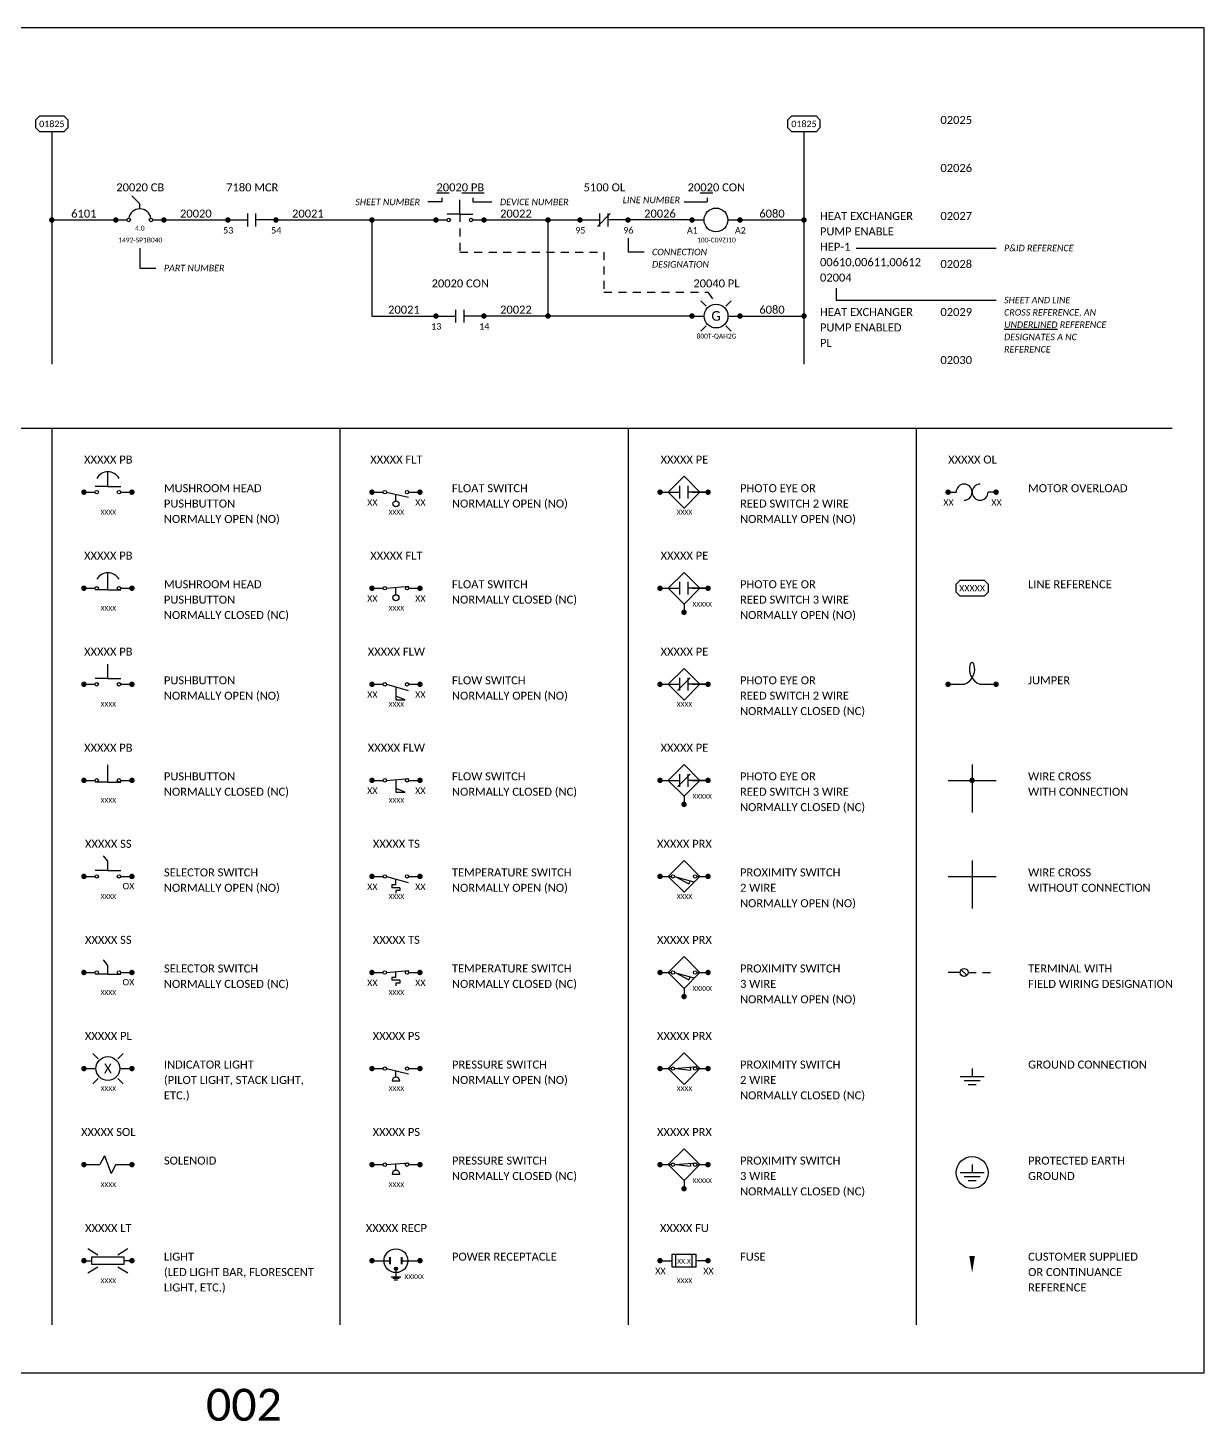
# Model space of a CAD drawing. Header units: inches. Extents: x 0 to 316, y -1 to 150.
# Drawn here: x 73.62 to 92, y -0.76 to 21 of the extents above; entities that cross this region are included whole.
import ezdxf
from ezdxf.enums import TextEntityAlignment as Align

# ---------------------------------------------------------------- set-up
doc = ezdxf.new("R2010")
doc.units = ezdxf.units.IN
doc.header["$MEASUREMENT"] = 0
doc.linetypes.add('HIDDEN2', pattern=[0.1875, 0.125, -0.0625])
doc.styles.add('Calibri', font='calibri.ttf')
doc.styles.add('Calibri Itallic', font='calibrii.ttf', dxfattribs={"height": 0.1})

# ---------------------------------------------------------------- blocks, each defined once
blk = doc.blocks.new('REF')
at = {"color": 2}
for p, q in [((0, 0.062), (0.062, 0.125)), ((0, -0.062), (0, 0.062)), ((0.062, 0.125), (0.438, 0.125)), ((0.438, 0.125), (0.5, 0.062)), ((0.5, 0.062), (0.5, -0.062)), ((0.062, -0.125), (0, -0.062)), ((0.438, -0.125), (0.062, -0.125)), ((0.5, -0.062), (0.438, -0.125))]:
    blk.add_line(p, q, dxfattribs=at)
at = {"color": 3, "style": 'Calibri'}
blk.add_attdef('XXXXX', text='', height=0.1, dxfattribs=at).set_placement((0.25, -0.05), align=Align.CENTER)
blk = doc.blocks.new('CONN')
at = {"color": 2, "const_width": 0.0425}
blk.add_lwpolyline([(0.02125, 0, 1), (-0.02125, 0, 1)], format="xyb", close=True, dxfattribs=at)
blk = doc.blocks.new('CB')
at = {"color": 2}
for p, q in [((0.375, 0.25), (0.25, 0.375)), ((0.375, 0.174), (0.375, 0.25)), ((0, 0), (0.174, 0)), ((0.576, 0), (0.75, 0))]:
    blk.add_line(p, q, dxfattribs=at)
for centre in [(0.201, 0), (0.549, 0)]:
    blk.add_circle(centre, 0.0268, dxfattribs=at)
blk.add_arc((0.375, 0), 0.174, 8.8251, 171.1749, dxfattribs=at)
for p in [(0, 0), (0.75, 0)]:
    blk.add_blockref('CONN', p)
at = {"color": 3, "style": 'Calibri'}
blk.add_attdef('DEVICE', text='', height=0.125, dxfattribs=at).set_placement((0.381, 0.447), align=Align.CENTER)
at = {"color": 0, "style": 'Calibri'}
blk.add_attdef('AMPS', text='', height=0.075, dxfattribs=at).set_placement((0.375, -0.188), align=Align.BOTTOM_CENTER)
at = {"color": 6, "style": 'Calibri'}
blk.add_attdef('PART', text='', height=0.075, dxfattribs=at).set_placement((0.382, -0.313), align=Align.MIDDLE_CENTER)
blk = doc.blocks.new('PBNO')
at = {"color": 2}
for p, q in [((0.375, 0.093), (0.375, 0.316)), ((0, 0), (0.174, 0)), ((0.375, 0.093), (0.174, 0.093)), ((0.375, 0.093), (0.576, 0.093)), ((0.576, 0), (0.75, 0))]:
    blk.add_line(p, q, dxfattribs=at)
for centre in [(0.201, 0), (0.549, 0)]:
    blk.add_circle(centre, 0.0268, dxfattribs=at)
for p in [(0, 0), (0.75, 0)]:
    blk.add_blockref('CONN', p)
at = {"color": 3, "style": 'Calibri'}
blk.add_attdef('DEVICE', text='', height=0.125, dxfattribs=at).set_placement((0.381, 0.447), align=Align.CENTER)
at = {"color": 6, "style": 'Calibri'}
blk.add_attdef('PART', text='', height=0.075, dxfattribs=at).set_placement((0.382, -0.313), align=Align.MIDDLE_CENTER)
blk = doc.blocks.new('CRCOIL')
at = {"color": 2}
for p, q in [((0, 0), (0.189, 0)), ((0.561, 0), (0.75, 0))]:
    blk.add_line(p, q, dxfattribs=at)
blk.add_circle((0.375, 0), 0.186, dxfattribs=at)
for p in [(0, 0), (0.75, 0)]:
    blk.add_blockref('CONN', p)
at = {"color": 3, "style": 'Calibri'}
blk.add_attdef('DEVICE', text='', height=0.125, dxfattribs=at).set_placement((0.381, 0.447), align=Align.CENTER)
at = {"style": 'Calibri'}
for tag, p in [('TL', (0.006, -0.241)), ('TR', (0.756, -0.241))]:
    blk.add_attdef(tag, text='', height=0.1, dxfattribs=at).set_placement(p, align=Align.BOTTOM_CENTER)
at = {"color": 6, "style": 'Calibri'}
blk.add_attdef('PART', text='', height=0.075, dxfattribs=at).set_placement((0.382, -0.313), align=Align.MIDDLE_CENTER)
blk = doc.blocks.new('CRNC')
at = {"color": 2}
for p, q in [((0, 0), (0.311, 0)), ((0.47, 0.099), (0.272, -0.099)), ((0.311, -0.099), (0.311, 0.099)), ((0.439, -0.099), (0.439, 0.099)), ((0.75, 0), (0.439, 0))]:
    blk.add_line(p, q, dxfattribs=at)
for p in [(0, 0), (0.75, 0)]:
    blk.add_blockref('CONN', p)
at = {"color": 3, "style": 'Calibri'}
blk.add_attdef('DEVICE', text='', height=0.125, dxfattribs=at).set_placement((0.381, 0.447), align=Align.CENTER)
at = {"style": 'Calibri'}
for tag, p in [('TL', (0.006, -0.241)), ('TR', (0.756, -0.241))]:
    blk.add_attdef(tag, text='', height=0.1, dxfattribs=at).set_placement(p, align=Align.BOTTOM_CENTER)
blk = doc.blocks.new('CRNO')
at = {"color": 2}
for p, q in [((0, 0), (0.311, 0)), ((0.311, -0.099), (0.311, 0.099)), ((0.439, -0.099), (0.439, 0.099)), ((0.75, 0), (0.439, 0))]:
    blk.add_line(p, q, dxfattribs=at)
for p in [(0, 0), (0.75, 0)]:
    blk.add_blockref('CONN', p)
at = {"color": 3, "style": 'Calibri'}
blk.add_attdef('DEVICE', text='', height=0.125, dxfattribs=at).set_placement((0.381, 0.447), align=Align.CENTER)
at = {"style": 'Calibri'}
for tag, p in [('TL', (0.006, -0.241)), ('TR', (0.756, -0.241))]:
    blk.add_attdef(tag, text='', height=0.1, dxfattribs=at).set_placement(p, align=Align.BOTTOM_CENTER)
blk = doc.blocks.new('FUSE')
at = {"color": 2}
for p, q in [((0, 0), (0.188, 0)), ((0.188, 0.1), (0.562, 0.1)), ((0.188, -0.1), (0.188, 0.1)), ((0.248, -0.1), (0.248, 0.1)), ((0.502, -0.1), (0.502, 0.1)), ((0.562, -0.1), (0.562, 0.1)), ((0.75, 0), (0.562, 0)), ((0.562, -0.1), (0.188, -0.1))]:
    blk.add_line(p, q, dxfattribs=at)
for p in [(0, 0), (0.75, 0)]:
    blk.add_blockref('CONN', p)
at = {"color": 3, "style": 'Calibri'}
blk.add_attdef('DEVICE', text='', height=0.125, dxfattribs=at).set_placement((0.381, 0.447), align=Align.CENTER)
at = {"style": 'Calibri'}
blk.add_attdef('AMPS', text='', height=0.075, dxfattribs=at).set_placement((0.375, -0.047), align=Align.CENTER)
for tag, p in [('TL', (0.006, -0.241)), ('TR', (0.756, -0.241))]:
    blk.add_attdef(tag, text='', height=0.1, dxfattribs=at).set_placement(p, align=Align.BOTTOM_CENTER)
at = {"color": 6, "style": 'Calibri'}
blk.add_attdef('PART', text='', height=0.075, dxfattribs=at).set_placement((0.382, -0.313), align=Align.MIDDLE_CENTER)
blk = doc.blocks.new('PBNO MH')
at = {"color": 2}
for p, q in [((0.375, 0.091), (0.375, 0.317)), ((0, 0), (0.174, 0)), ((0.375, 0.091), (0.174, 0.091)), ((0.375, 0.091), (0.576, 0.091)), ((0.576, 0), (0.75, 0))]:
    blk.add_line(p, q, dxfattribs=at)
for centre in [(0.201, 0), (0.549, 0)]:
    blk.add_circle(centre, 0.0268, dxfattribs=at)
blk.add_arc((0.375, 0.118), 0.199, 29.357, 150.643, dxfattribs=at)
for p in [(0, 0), (0.75, 0)]:
    blk.add_blockref('CONN', p)
at = {"color": 3, "style": 'Calibri'}
blk.add_attdef('DEVICE', text='', height=0.125, dxfattribs=at).set_placement((0.381, 0.447), align=Align.CENTER)
at = {"color": 6, "style": 'Calibri'}
blk.add_attdef('PART', text='', height=0.075, dxfattribs=at).set_placement((0.382, -0.313), align=Align.MIDDLE_CENTER)
blk = doc.blocks.new('PBNC MH')
at = {"color": 2}
for p, q in [((0.375, -0.027), (0.375, 0.243)), ((0, 0), (0.174, 0)), ((0.576, 0), (0.75, 0)), ((0.375, -0.027), (0.174, -0.027)), ((0.375, -0.027), (0.576, -0.027))]:
    blk.add_line(p, q, dxfattribs=at)
for centre in [(0.201, 0), (0.549, 0)]:
    blk.add_circle(centre, 0.0268, dxfattribs=at)
blk.add_arc((0.375, 0.044), 0.199, 29.357, 150.643, dxfattribs=at)
for p in [(0, 0), (0.75, 0)]:
    blk.add_blockref('CONN', p)
at = {"color": 3, "style": 'Calibri'}
blk.add_attdef('DEVICE', text='', height=0.125, dxfattribs=at).set_placement((0.381, 0.447), align=Align.CENTER)
at = {"color": 6, "style": 'Calibri'}
blk.add_attdef('PART', text='', height=0.075, dxfattribs=at).set_placement((0.382, -0.313), align=Align.MIDDLE_CENTER)
blk = doc.blocks.new('PBNC')
at = {"color": 2}
for p, q in [((0.375, -0.027), (0.375, 0.242)), ((0, 0), (0.174, 0)), ((0.576, 0), (0.75, 0)), ((0.375, -0.027), (0.174, -0.027)), ((0.375, -0.027), (0.576, -0.027))]:
    blk.add_line(p, q, dxfattribs=at)
for centre in [(0.201, 0), (0.549, 0)]:
    blk.add_circle(centre, 0.0268, dxfattribs=at)
for p in [(0, 0), (0.75, 0)]:
    blk.add_blockref('CONN', p)
at = {"color": 3, "style": 'Calibri'}
blk.add_attdef('DEVICE', text='', height=0.125, dxfattribs=at).set_placement((0.381, 0.447), align=Align.CENTER)
at = {"color": 6, "style": 'Calibri'}
blk.add_attdef('PART', text='', height=0.075, dxfattribs=at).set_placement((0.382, -0.313), align=Align.MIDDLE_CENTER)
blk = doc.blocks.new('LT')
at = {"color": 2}
for p, q in [((0.221, 0.154), (0.138, 0.237)), ((0.529, 0.154), (0.612, 0.237)), ((0, 0), (0.189, 0)), ((0.561, 0), (0.75, 0)), ((0.138, -0.237), (0.221, -0.154)), ((0.612, -0.237), (0.529, -0.154))]:
    blk.add_line(p, q, dxfattribs=at)
blk.add_circle((0.375, 0), 0.186, dxfattribs=at)
for p in [(0, 0), (0.75, 0)]:
    blk.add_blockref('CONN', p)
at = {"color": 3, "style": 'Calibri'}
blk.add_attdef('DEVICE', text='', height=0.125, dxfattribs=at).set_placement((0.381, 0.447), align=Align.CENTER)
at = {"style": 'Calibri'}
blk.add_attdef('CLR', text='', height=0.15, dxfattribs=at).set_placement((0.375, 0.002), align=Align.MIDDLE_CENTER)
at = {"color": 6, "style": 'Calibri'}
blk.add_attdef('PART', text='', height=0.075, dxfattribs=at).set_placement((0.382, -0.313), align=Align.MIDDLE_CENTER)
blk = doc.blocks.new('FLTSNO')
at = {"color": 2}
for p, q in [((0, 0), (0.174, 0)), ((0.227, 0), (0.57, -0.08)), ((0.576, 0), (0.75, 0)), ((0.375, -0.135), (0.375, -0.034))]:
    blk.add_line(p, q, dxfattribs=at)
for centre, radius in [((0.201, 0), 0.0268), ((0.549, 0), 0.0268), ((0.375, -0.182), 0.0468)]:
    blk.add_circle(centre, radius, dxfattribs=at)
for p in [(0, 0), (0.75, 0)]:
    blk.add_blockref('CONN', p)
at = {"color": 3, "style": 'Calibri'}
blk.add_attdef('DEVICE', text='', height=0.125, dxfattribs=at).set_placement((0.381, 0.447), align=Align.CENTER)
at = {"style": 'Calibri'}
for tag, p in [('TL', (0.006, -0.241)), ('TR', (0.756, -0.241))]:
    blk.add_attdef(tag, text='', height=0.1, dxfattribs=at).set_placement(p, align=Align.BOTTOM_CENTER)
at = {"color": 6, "style": 'Calibri'}
blk.add_attdef('PART', text='', height=0.075, dxfattribs=at).set_placement((0.382, -0.313), align=Align.MIDDLE_CENTER)
blk = doc.blocks.new('FLTSNC')
at = {"color": 2}
for p, q in [((0, 0), (0.174, 0)), ((0.227, 0), (0.578, 0.03)), ((0.375, -0.101), (0.375, 0.013)), ((0.576, 0), (0.75, 0))]:
    blk.add_line(p, q, dxfattribs=at)
for centre, radius in [((0.201, 0), 0.0268), ((0.549, 0), 0.0268), ((0.375, -0.148), 0.0468)]:
    blk.add_circle(centre, radius, dxfattribs=at)
for p in [(0, 0), (0.75, 0)]:
    blk.add_blockref('CONN', p)
at = {"color": 3, "style": 'Calibri'}
blk.add_attdef('DEVICE', text='', height=0.125, dxfattribs=at).set_placement((0.381, 0.447), align=Align.CENTER)
at = {"style": 'Calibri'}
for tag, p in [('TL', (0.006, -0.241)), ('TR', (0.756, -0.241))]:
    blk.add_attdef(tag, text='', height=0.1, dxfattribs=at).set_placement(p, align=Align.BOTTOM_CENTER)
at = {"color": 6, "style": 'Calibri'}
blk.add_attdef('PART', text='', height=0.075, dxfattribs=at).set_placement((0.382, -0.313), align=Align.MIDDLE_CENTER)
blk = doc.blocks.new('FLWSNO')
at = {"color": 2}
for p, q in [((0, 0), (0.174, 0)), ((0.227, 0), (0.565, -0.097)), ((0.576, 0), (0.75, 0)), ((0.375, -0.043), (0.375, -0.241)), ((0.52, -0.241), (0.375, -0.184)), ((0.375, -0.241), (0.52, -0.241))]:
    blk.add_line(p, q, dxfattribs=at)
for centre in [(0.201, 0), (0.549, 0)]:
    blk.add_circle(centre, 0.0268, dxfattribs=at)
for p in [(0, 0), (0.75, 0)]:
    blk.add_blockref('CONN', p)
at = {"color": 3, "style": 'Calibri'}
blk.add_attdef('DEVICE', text='', height=0.125, dxfattribs=at).set_placement((0.381, 0.447), align=Align.CENTER)
at = {"style": 'Calibri'}
for tag, p in [('TL', (0.006, -0.241)), ('TR', (0.756, -0.241))]:
    blk.add_attdef(tag, text='', height=0.1, dxfattribs=at).set_placement(p, align=Align.BOTTOM_CENTER)
at = {"color": 6, "style": 'Calibri'}
blk.add_attdef('PART', text='', height=0.075, dxfattribs=at).set_placement((0.382, -0.313), align=Align.MIDDLE_CENTER)
blk = doc.blocks.new('FLWSNC')
at = {"color": 2}
for p, q in [((0, 0), (0.174, 0)), ((0.227, 0), (0.578, 0.03)), ((0.375, 0.013), (0.375, -0.186)), ((0.576, 0), (0.75, 0)), ((0.52, -0.186), (0.375, -0.129)), ((0.375, -0.186), (0.52, -0.186))]:
    blk.add_line(p, q, dxfattribs=at)
for centre in [(0.201, 0), (0.549, 0)]:
    blk.add_circle(centre, 0.0268, dxfattribs=at)
for p in [(0, 0), (0.75, 0)]:
    blk.add_blockref('CONN', p)
at = {"color": 3, "style": 'Calibri'}
blk.add_attdef('DEVICE', text='', height=0.125, dxfattribs=at).set_placement((0.381, 0.447), align=Align.CENTER)
at = {"style": 'Calibri'}
for tag, p in [('TL', (0.006, -0.241)), ('TR', (0.756, -0.241))]:
    blk.add_attdef(tag, text='', height=0.1, dxfattribs=at).set_placement(p, align=Align.BOTTOM_CENTER)
at = {"color": 6, "style": 'Calibri'}
blk.add_attdef('PART', text='', height=0.075, dxfattribs=at).set_placement((0.382, -0.313), align=Align.MIDDLE_CENTER)
blk = doc.blocks.new('RECP')
h = blk.add_hatch(color=2)
h.dxf.hatch_style = 1
edge = h.paths.add_edge_path()
edge.add_arc((0.375, -0.125), 0.0254, 0, 360)
at = {"color": 2}
for p, q in [((0, 0), (0.279, 0)), ((0.279, -0.055), (0.279, 0.055)), ((0.471, -0.055), (0.471, 0.055)), ((0.471, 0), (0.75, 0))]:
    blk.add_line(p, q, dxfattribs=at)
at = {"color": 3}
for p, q in [((0.375, -0.15), (0.375, -0.25)), ((0.299, -0.25), (0.451, -0.25)), ((0.324, -0.275), (0.426, -0.275)), ((0.349, -0.3), (0.401, -0.3))]:
    blk.add_line(p, q, dxfattribs=at)
at = {"color": 2}
for centre, radius in [((0.375, 0), 0.186), ((0.375, -0.125), 0.0254)]:
    blk.add_circle(centre, radius, dxfattribs=at)
for points in [[(0.279, 0.055), (0.299, 0.055), (0.279, -0.055)], [(0.299, -0.055), (0.279, -0.055), (0.299, 0.055)], [(0.471, 0.055), (0.451, 0.055), (0.471, -0.055)], [(0.451, -0.055), (0.471, -0.055), (0.451, 0.055)]]:
    blk.add_solid(points, dxfattribs=at)
for p in [(0, 0), (0.75, 0)]:
    blk.add_blockref('CONN', p)
at = {"color": 3, "style": 'Calibri'}
blk.add_attdef('DEVICE', text='', height=0.125, dxfattribs=at).set_placement((0.381, 0.447), align=Align.CENTER)
at = {"color": 6, "style": 'Calibri'}
blk.add_attdef('PART', text='', height=0.075, dxfattribs=at).set_placement((0.507, -0.25), align=Align.MIDDLE_LEFT)
blk = doc.blocks.new('SOL')
at = {"color": 2}
for p, q in [((0, 0), (0.25, 0)), ((0.324, 0.139), (0.25, 0)), ((0.324, 0.139), (0.426, -0.139)), ((0.5, 0), (0.426, -0.139)), ((0.5, 0), (0.75, 0))]:
    blk.add_line(p, q, dxfattribs=at)
for p in [(0, 0), (0.75, 0)]:
    blk.add_blockref('CONN', p)
at = {"color": 3, "style": 'Calibri'}
blk.add_attdef('DEVICE', text='', height=0.125, dxfattribs=at).set_placement((0.381, 0.447), align=Align.CENTER)
at = {"color": 6, "style": 'Calibri'}
blk.add_attdef('PART', text='', height=0.075, dxfattribs=at).set_placement((0.382, -0.313), align=Align.MIDDLE_CENTER)
blk = doc.blocks.new('PENO 2W')
at = {"color": 2}
for p, q in [((0.127, 0), (0.375, 0.248)), ((0.375, 0.248), (0.623, 0)), ((0, 0), (0.311, 0)), ((0, 0), (0.25, 0)), ((0.127, 0), (0.375, -0.248)), ((0.311, -0.099), (0.311, 0.099)), ((0.375, -0.248), (0.623, 0)), ((0.439, -0.099), (0.439, 0.099)), ((0.75, 0), (0.439, 0)), ((0.5, 0), (0.75, 0))]:
    blk.add_line(p, q, dxfattribs=at)
for p in [(0, 0), (0.75, 0)]:
    blk.add_blockref('CONN', p)
at = {"color": 3, "style": 'Calibri'}
blk.add_attdef('DEVICE', text='', height=0.125, dxfattribs=at).set_placement((0.381, 0.447), align=Align.CENTER)
at = {"color": 6, "style": 'Calibri'}
blk.add_attdef('PART', text='', height=0.075, dxfattribs=at).set_placement((0.382, -0.313), align=Align.MIDDLE_CENTER)
blk = doc.blocks.new('PENO 3W')
at = {"color": 2}
for p, q in [((0.127, 0), (0.375, 0.248)), ((0.375, 0.248), (0.623, 0)), ((0, 0), (0.311, 0)), ((0, 0), (0.25, 0)), ((0.127, 0), (0.375, -0.248)), ((0.311, -0.099), (0.311, 0.099)), ((0.375, -0.248), (0.623, 0)), ((0.439, -0.099), (0.439, 0.099)), ((0.75, 0), (0.439, 0)), ((0.5, 0), (0.75, 0)), ((0.375, -0.25), (0.375, -0.375))]:
    blk.add_line(p, q, dxfattribs=at)
for p in [(0, 0), (0.75, 0), (0.375, -0.375)]:
    blk.add_blockref('CONN', p)
at = {"color": 3, "style": 'Calibri'}
blk.add_attdef('DEVICE', text='', height=0.125, dxfattribs=at).set_placement((0.381, 0.447), align=Align.CENTER)
at = {"color": 6, "style": 'Calibri'}
blk.add_attdef('PART', text='', height=0.075, dxfattribs=at).set_placement((0.507, -0.25), align=Align.MIDDLE_LEFT)
blk = doc.blocks.new('PENC 2W')
at = {"color": 2}
for p, q in [((0.127, 0), (0.375, 0.248)), ((0.375, 0.248), (0.623, 0)), ((0, 0), (0.311, 0)), ((0, 0), (0.25, 0)), ((0.127, 0), (0.375, -0.248)), ((0.47, 0.099), (0.272, -0.099)), ((0.311, -0.099), (0.311, 0.099)), ((0.375, -0.248), (0.623, 0)), ((0.439, -0.099), (0.439, 0.099)), ((0.75, 0), (0.439, 0)), ((0.5, 0), (0.75, 0))]:
    blk.add_line(p, q, dxfattribs=at)
for p in [(0, 0), (0.75, 0)]:
    blk.add_blockref('CONN', p)
at = {"color": 3, "style": 'Calibri'}
blk.add_attdef('DEVICE', text='', height=0.125, dxfattribs=at).set_placement((0.381, 0.447), align=Align.CENTER)
at = {"color": 6, "style": 'Calibri'}
blk.add_attdef('PART', text='', height=0.075, dxfattribs=at).set_placement((0.382, -0.313), align=Align.MIDDLE_CENTER)
blk = doc.blocks.new('PENC 3W')
at = {"color": 2}
for p, q in [((0.127, 0), (0.375, 0.248)), ((0.375, 0.248), (0.623, 0)), ((0, 0), (0.311, 0)), ((0, 0), (0.25, 0)), ((0.127, 0), (0.375, -0.248)), ((0.47, 0.099), (0.272, -0.099)), ((0.311, -0.099), (0.311, 0.099)), ((0.375, -0.248), (0.623, 0)), ((0.439, -0.099), (0.439, 0.099)), ((0.75, 0), (0.439, 0)), ((0.5, 0), (0.75, 0)), ((0.375, -0.25), (0.375, -0.375))]:
    blk.add_line(p, q, dxfattribs=at)
for p in [(0, 0), (0.75, 0), (0.375, -0.375)]:
    blk.add_blockref('CONN', p)
at = {"color": 3, "style": 'Calibri'}
blk.add_attdef('DEVICE', text='', height=0.125, dxfattribs=at).set_placement((0.381, 0.447), align=Align.CENTER)
at = {"color": 6, "style": 'Calibri'}
blk.add_attdef('PART', text='', height=0.075, dxfattribs=at).set_placement((0.507, -0.25), align=Align.MIDDLE_LEFT)
blk = doc.blocks.new('PRSNO 2W')
at = {"color": 2}
for p, q in [((0.127, 0), (0.375, 0.248)), ((0.375, 0.248), (0.623, 0)), ((0, 0), (0.174, 0)), ((0.127, 0), (0.375, -0.248)), ((0.227, 0), (0.526, -0.084)), ((0.375, -0.248), (0.623, 0)), ((0.576, 0), (0.75, 0)), ((0.245, -0.005), (0.452, -0.113)), ((0.465, -0.067), (0.452, -0.113))]:
    blk.add_line(p, q, dxfattribs=at)
for centre in [(0.201, 0), (0.549, 0)]:
    blk.add_circle(centre, 0.0268, dxfattribs=at)
for p in [(0, 0), (0.75, 0)]:
    blk.add_blockref('CONN', p)
at = {"color": 3, "style": 'Calibri'}
blk.add_attdef('DEVICE', text='', height=0.125, dxfattribs=at).set_placement((0.381, 0.447), align=Align.CENTER)
at = {"color": 6, "style": 'Calibri'}
blk.add_attdef('PART', text='', height=0.075, dxfattribs=at).set_placement((0.382, -0.313), align=Align.MIDDLE_CENTER)
blk = doc.blocks.new('PRSNO 3W')
at = {"color": 2}
for p, q in [((0.127, 0), (0.375, 0.248)), ((0.375, 0.248), (0.623, 0)), ((0, 0), (0.174, 0)), ((0.127, 0), (0.375, -0.248)), ((0.227, 0), (0.526, -0.084)), ((0.375, -0.248), (0.623, 0)), ((0.576, 0), (0.75, 0)), ((0.245, -0.005), (0.452, -0.113)), ((0.465, -0.067), (0.452, -0.113)), ((0.375, -0.25), (0.375, -0.375))]:
    blk.add_line(p, q, dxfattribs=at)
for centre in [(0.201, 0), (0.549, 0)]:
    blk.add_circle(centre, 0.0268, dxfattribs=at)
for p in [(0, 0), (0.75, 0), (0.375, -0.375)]:
    blk.add_blockref('CONN', p)
at = {"color": 3, "style": 'Calibri'}
blk.add_attdef('DEVICE', text='', height=0.125, dxfattribs=at).set_placement((0.381, 0.447), align=Align.CENTER)
at = {"color": 6, "style": 'Calibri'}
blk.add_attdef('PART', text='', height=0.075, dxfattribs=at).set_placement((0.507, -0.25), align=Align.MIDDLE_LEFT)
blk = doc.blocks.new('PRSNC 2W')
at = {"color": 2}
for p, q in [((0.127, 0), (0.375, 0.248)), ((0.375, 0.248), (0.623, 0)), ((0, 0), (0.174, 0)), ((0.127, 0), (0.375, -0.248)), ((0.227, 0), (0.578, 0.03)), ((0.246, 0.002), (0.478, -0.026)), ((0.375, -0.248), (0.623, 0)), ((0.473, 0.021), (0.478, -0.026)), ((0.576, 0), (0.75, 0))]:
    blk.add_line(p, q, dxfattribs=at)
for centre in [(0.201, 0), (0.549, 0)]:
    blk.add_circle(centre, 0.0268, dxfattribs=at)
for p in [(0, 0), (0.75, 0)]:
    blk.add_blockref('CONN', p)
at = {"color": 3, "style": 'Calibri'}
blk.add_attdef('DEVICE', text='', height=0.125, dxfattribs=at).set_placement((0.381, 0.447), align=Align.CENTER)
at = {"color": 6, "style": 'Calibri'}
blk.add_attdef('PART', text='', height=0.075, dxfattribs=at).set_placement((0.382, -0.313), align=Align.MIDDLE_CENTER)
blk = doc.blocks.new('PRSNC 3W')
at = {"color": 2}
for p, q in [((0.127, 0), (0.375, 0.248)), ((0.375, 0.248), (0.623, 0)), ((0, 0), (0.174, 0)), ((0.127, 0), (0.375, -0.248)), ((0.227, 0), (0.578, 0.03)), ((0.246, 0.002), (0.478, -0.026)), ((0.375, -0.248), (0.623, 0)), ((0.473, 0.021), (0.478, -0.026)), ((0.576, 0), (0.75, 0)), ((0.375, -0.25), (0.375, -0.375))]:
    blk.add_line(p, q, dxfattribs=at)
for centre in [(0.201, 0), (0.549, 0)]:
    blk.add_circle(centre, 0.0268, dxfattribs=at)
for p in [(0, 0), (0.75, 0), (0.375, -0.375)]:
    blk.add_blockref('CONN', p)
at = {"color": 3, "style": 'Calibri'}
blk.add_attdef('DEVICE', text='', height=0.125, dxfattribs=at).set_placement((0.381, 0.447), align=Align.CENTER)
at = {"color": 6, "style": 'Calibri'}
blk.add_attdef('PART', text='', height=0.075, dxfattribs=at).set_placement((0.507, -0.25), align=Align.MIDDLE_LEFT)
blk = doc.blocks.new('TSNO')
at = {"color": 2}
for p, q in [((0, 0), (0.174, 0)), ((0.227, 0), (0.566, -0.096)), ((0.576, 0), (0.75, 0)), ((0.312, -0.133), (0.312, -0.176)), ((0.375, -0.133), (0.312, -0.133)), ((0.375, -0.176), (0.312, -0.176)), ((0.375, -0.133), (0.375, -0.042)), ((0.438, -0.176), (0.375, -0.176)), ((0.438, -0.176), (0.438, -0.219)), ((0.438, -0.219), (0.375, -0.219)), ((0.375, -0.219), (0.375, -0.262))]:
    blk.add_line(p, q, dxfattribs=at)
for centre in [(0.201, 0), (0.549, 0)]:
    blk.add_circle(centre, 0.0268, dxfattribs=at)
for p in [(0, 0), (0.75, 0)]:
    blk.add_blockref('CONN', p)
at = {"color": 3, "style": 'Calibri'}
blk.add_attdef('DEVICE', text='', height=0.125, dxfattribs=at).set_placement((0.381, 0.447), align=Align.CENTER)
at = {"style": 'Calibri'}
for tag, p in [('TL', (0.006, -0.241)), ('TR', (0.756, -0.241))]:
    blk.add_attdef(tag, text='', height=0.1, dxfattribs=at).set_placement(p, align=Align.BOTTOM_CENTER)
at = {"color": 6, "style": 'Calibri'}
blk.add_attdef('PART', text='', height=0.075, dxfattribs=at).set_placement((0.382, -0.313), align=Align.MIDDLE_CENTER)
blk = doc.blocks.new('TSNC')
at = {"color": 2}
for p, q in [((0, 0), (0.174, 0)), ((0.227, 0), (0.578, 0.03)), ((0.375, -0.079), (0.375, 0.013)), ((0.576, 0), (0.75, 0)), ((0.312, -0.079), (0.312, -0.122)), ((0.375, -0.079), (0.312, -0.079)), ((0.375, -0.122), (0.312, -0.122)), ((0.438, -0.122), (0.375, -0.122)), ((0.438, -0.165), (0.375, -0.165)), ((0.375, -0.165), (0.375, -0.208)), ((0.438, -0.122), (0.438, -0.165))]:
    blk.add_line(p, q, dxfattribs=at)
for centre in [(0.201, 0), (0.549, 0)]:
    blk.add_circle(centre, 0.0268, dxfattribs=at)
for p in [(0, 0), (0.75, 0)]:
    blk.add_blockref('CONN', p)
at = {"color": 3, "style": 'Calibri'}
blk.add_attdef('DEVICE', text='', height=0.125, dxfattribs=at).set_placement((0.381, 0.447), align=Align.CENTER)
at = {"style": 'Calibri'}
for tag, p in [('TL', (0.006, -0.241)), ('TR', (0.756, -0.241))]:
    blk.add_attdef(tag, text='', height=0.1, dxfattribs=at).set_placement(p, align=Align.BOTTOM_CENTER)
at = {"color": 6, "style": 'Calibri'}
blk.add_attdef('PART', text='', height=0.075, dxfattribs=at).set_placement((0.382, -0.313), align=Align.MIDDLE_CENTER)
blk = doc.blocks.new('TERM')
at = {"color": 2}
blk.add_line((-0.044, 0.044), (0.044, -0.044), dxfattribs=at)
blk.add_circle((0, 0), 0.0625, dxfattribs=at)
blk = doc.blocks.new('JUMPER')
at = {"color": 2}
for p, q in [((0, 0), (0.245, 0)), ((0.505, 0), (0.75, 0))]:
    blk.add_line(p, q, dxfattribs=at)
for centre, radius, start, end in [((0.167, 0.236), 0.25, 290.6154, 19.2205), ((0.583, 0.236), 0.25, 160.7795, 249.3846), ((0.375, 0.308), 0.03, 19.2205, 160.7795), ((0.245, 0.03), 0.03, 270, 290.6154), ((0.505, 0.03), 0.03, 249.3846, 270)]:
    blk.add_arc(centre, radius, start, end, dxfattribs=at)
for p in [(0, 0), (0.75, 0)]:
    blk.add_blockref('CONN', p, dxfattribs=at)
blk = doc.blocks.new('GND')
at = {"color": 3}
for p, q in [((0, 0), (0, -0.125)), ((-0.1875, -0.125), (0.1875, -0.125)), ((-0.125, -0.1875), (0.125, -0.1875)), ((-0.0625, -0.25), (0.0625, -0.25))]:
    blk.add_line(p, q, dxfattribs=at)
blk = doc.blocks.new('PE')
at = {"color": 3}
for p, q in [((0, 0), (0, -0.125)), ((-0.1875, -0.125), (0.1875, -0.125)), ((-0.125, -0.1875), (0.125, -0.1875)), ((-0.0625, -0.25), (0.0625, -0.25))]:
    blk.add_line(p, q, dxfattribs=at)
blk.add_circle((0, -0.125), 0.25, dxfattribs=at)
blk = doc.blocks.new('PSNO')
at = {"color": 2}
for p, q in [((0, 0), (0.174, 0)), ((0.227, 0), (0.57, -0.08)), ((0.576, 0), (0.75, 0)), ((0.317, -0.193), (0.433, -0.193)), ((0.375, -0.135), (0.375, -0.034))]:
    blk.add_line(p, q, dxfattribs=at)
for centre in [(0.201, 0), (0.549, 0)]:
    blk.add_circle(centre, 0.0268, dxfattribs=at)
blk.add_arc((0.375, -0.193), 0.0585, 0, 180, dxfattribs=at)
for p in [(0, 0), (0.75, 0)]:
    blk.add_blockref('CONN', p)
at = {"color": 3, "style": 'Calibri'}
blk.add_attdef('DEVICE', text='', height=0.125, dxfattribs=at).set_placement((0.381, 0.447), align=Align.CENTER)
at = {"color": 6, "style": 'Calibri'}
blk.add_attdef('PART', text='', height=0.075, dxfattribs=at).set_placement((0.382, -0.313), align=Align.MIDDLE_CENTER)
blk = doc.blocks.new('PSNC')
at = {"color": 2}
for p, q in [((0, 0), (0.174, 0)), ((0.227, 0), (0.578, 0.03)), ((0.375, -0.089), (0.375, 0.013)), ((0.576, 0), (0.75, 0)), ((0.317, -0.148), (0.433, -0.148))]:
    blk.add_line(p, q, dxfattribs=at)
for centre in [(0.201, 0), (0.549, 0)]:
    blk.add_circle(centre, 0.0268, dxfattribs=at)
blk.add_arc((0.375, -0.148), 0.0585, 0, 180, dxfattribs=at)
for p in [(0, 0), (0.75, 0)]:
    blk.add_blockref('CONN', p)
at = {"color": 3, "style": 'Calibri'}
blk.add_attdef('DEVICE', text='', height=0.125, dxfattribs=at).set_placement((0.381, 0.447), align=Align.CENTER)
at = {"color": 6, "style": 'Calibri'}
blk.add_attdef('PART', text='', height=0.075, dxfattribs=at).set_placement((0.382, -0.313), align=Align.MIDDLE_CENTER)
blk = doc.blocks.new('LIGHT')
at = {"color": 2, "ltscale": 0.25}
for p, q in [((0, 0), (0.125, 0)), ((0.75, 0), (0.625, 0))]:
    blk.add_line(p, q, dxfattribs=at)
at = {"color": 2}
for p, q in [((0.062, 0.188), (0.219, 0.094)), ((0.531, 0.094), (0.688, 0.188)), ((0.062, -0.188), (0.219, -0.094)), ((0.531, -0.094), (0.688, -0.188))]:
    blk.add_line(p, q, dxfattribs=at)
at = {"color": 2, "ltscale": 0.25}
blk.add_lwpolyline([(0.125, 0.062), (0.625, 0.062), (0.625, -0.062), (0.125, -0.062)], close=True, dxfattribs=at)
for p in [(0, 0), (0.75, 0)]:
    blk.add_blockref('CONN', p)
at = {"color": 3, "style": 'Calibri'}
blk.add_attdef('DEVICE', text='', height=0.125, dxfattribs=at).set_placement((0.381, 0.447), align=Align.CENTER)
at = {"color": 6, "style": 'Calibri'}
blk.add_attdef('PART', text='', height=0.075, dxfattribs=at).set_placement((0.382, -0.313), align=Align.MIDDLE_CENTER)
blk = doc.blocks.new('OL')
at = {"color": 2}
for p, q in [((0, 0), (0.125, 0)), ((0.75, 0), (0.625, 0))]:
    blk.add_line(p, q, dxfattribs=at)
for centre, start, end in [((0.25, 0), 270, 180), ((0.5, 0), 90, 0)]:
    blk.add_arc(centre, 0.125, start, end, dxfattribs=at)
for p in [(0, 0), (0.75, 0)]:
    blk.add_blockref('CONN', p)
at = {"color": 3, "style": 'Calibri'}
blk.add_attdef('DEVICE', text='', height=0.125, dxfattribs=at).set_placement((0.381, 0.447), align=Align.CENTER)
at = {"style": 'Calibri'}
for tag, p in [('TL', (0.006, -0.241)), ('TR', (0.756, -0.241))]:
    blk.add_attdef(tag, text='', height=0.1, dxfattribs=at).set_placement(p, align=Align.BOTTOM_CENTER)
blk = doc.blocks.new('SSNC')
at = {"color": 2}
for p, q in [((0, 0), (0.174, 0)), ((0, 0), (0.174, 0)), ((0.375, 0.111), (0.308, 0.197)), ((0.375, -0.028), (0.375, 0.111)), ((0.576, 0), (0.75, 0)), ((0.576, 0), (0.75, 0)), ((0.375, -0.028), (0.174, -0.028)), ((0.375, -0.028), (0.576, -0.028))]:
    blk.add_line(p, q, dxfattribs=at)
for centre in [(0.201, 0), (0.201, 0), (0.549, 0), (0.549, 0)]:
    blk.add_circle(centre, 0.0268, dxfattribs=at)
for p in [(0, 0), (0.75, 0)]:
    blk.add_blockref('CONN', p)
at = {"color": 3, "style": 'Calibri'}
blk.add_attdef('DEVICE', text='', height=0.125, dxfattribs=at).set_placement((0.381, 0.447), align=Align.CENTER)
at = {"style": 'Calibri'}
blk.add_attdef('XX', text='', height=0.1, dxfattribs=at).set_placement((0.604, -0.231), align=Align.BOTTOM_LEFT)
at = {"color": 6, "style": 'Calibri'}
blk.add_attdef('PART', text='', height=0.075, dxfattribs=at).set_placement((0.382, -0.313), align=Align.MIDDLE_CENTER)
blk = doc.blocks.new('SSNO')
at = {"color": 2}
for p, q in [((0.375, 0.236), (0.308, 0.322)), ((0.375, 0.093), (0.375, 0.236)), ((0, 0), (0.174, 0)), ((0.375, 0.093), (0.174, 0.093)), ((0.375, 0.093), (0.576, 0.093)), ((0.576, 0), (0.75, 0))]:
    blk.add_line(p, q, dxfattribs=at)
for centre in [(0.201, 0), (0.549, 0)]:
    blk.add_circle(centre, 0.0268, dxfattribs=at)
for p in [(0, 0), (0.75, 0)]:
    blk.add_blockref('CONN', p)
at = {"color": 3, "style": 'Calibri'}
blk.add_attdef('DEVICE', text='', height=0.125, dxfattribs=at).set_placement((0.381, 0.447), align=Align.CENTER)
at = {"style": 'Calibri'}
blk.add_attdef('XX', text='', height=0.1, dxfattribs=at).set_placement((0.604, -0.231), align=Align.BOTTOM_LEFT)
at = {"color": 6, "style": 'Calibri'}
blk.add_attdef('PART', text='', height=0.075, dxfattribs=at).set_placement((0.382, -0.313), align=Align.MIDDLE_CENTER)
blk = doc.blocks.new('ARROW')
at = {"color": 2, "linetype": 'Continuous'}
blk.add_solid([(-0.525, 0.0875), (-0.525, -0.0875), (0, 0)], dxfattribs=at)

msp = doc.modelspace()

# ---------------------------------------------------------------- linework, layer by layer
at = {"color": 35}
for p, q in [((73.99904, 19.375), (73.99904, 15.75)), ((73.99904, 18), (74.99904, 18)), ((75.74904, 18), (76.75, 18)), ((77.5, 18), (79.99904, 18)), ((78.99904, 18), (78.99904, 16.5)), ((80.74904, 18), (82.24904, 18)), ((81.74904, 18), (81.74904, 16.5)), ((83.99904, 18), (82.99904, 18)), ((78.99904, 16.5), (79.99904, 16.5)), ((83.99904, 16.5), (80.74904, 16.5))]:
    msp.add_line(p, q, dxfattribs=at)
at = {"color": 5}
for p, q in [((85.74904, 19.375), (85.74904, 15.75)), ((84.74904, 18), (85.74904, 18)), ((84.74904, 16.5), (85.74904, 16.5))]:
    msp.add_line(p, q, dxfattribs=at)
for p, q in [((80.09375, 18.28125), (79.875, 18.28125)), ((80.09375, 18.34375), (80.09375, 18.28125)), ((80.57812, 18.34375), (80.57812, 18.28125)), ((80.57812, 18.28125), (80.875, 18.28125)), ((83.875, 18.28125), (84.23438, 18.28125)), ((84.23438, 18.34375), (84.23438, 18.28125)), ((83, 17.71875), (83, 17.5)), ((75.375, 17.5625), (75.375, 17.25)), ((83.25, 17.5), (83, 17.5)), ((86.5625, 17.5625), (88.75, 17.5625)), ((75.375, 17.25), (75.625, 17.25)), ((86.25, 16.9375), (86.25, 16.75)), ((86.25, 16.75), (88.75, 16.75)), ((69.5, 14.75), (91.5, 14.75)), ((74, 14.75), (74, 0.75)), ((78.5, 14.75), (78.5, 0.75)), ((83, 14.75), (83, 0.75)), ((87.5, 14.75), (87.5, 0.75))]:
    msp.add_line(p, q)
at = {"color": 2, "linetype": 'HIDDEN2'}
for p, q in [((80.37404, 18.09375), (80.37404, 17.5)), ((80.37404, 17.5), (82.62404, 17.5)), ((82.62404, 17.5), (82.62404, 16.875)), ((82.62404, 16.875), (84.24904, 16.875)), ((84.24904, 16.875), (84.37404, 16.6875))]:
    msp.add_line(p, q, dxfattribs=at)
at = {"color": 1}
for p, q in [((88.375, 9.5), (88.375, 8.75)), ((88, 9.25), (88.75, 9.25)), ((88.375, 8), (88.375, 7.25)), ((88, 7.75), (88.75, 7.75)), ((88.1875, 6.25), (88, 6.25))]:
    msp.add_line(p, q, dxfattribs=at)
at = {"color": 1, "linetype": 'HIDDEN2'}
msp.add_line((88.3125, 6.25), (88.75, 6.25), dxfattribs=at)
at = {"ltscale": 0.25}
msp.add_lwpolyline([(62, 0), (92, 0), (92, 21), (62, 21)], close=True, dxfattribs=at)

# ---------------------------------------------------------------- block references
for name, p, values in [('REF', (73.74904, 19.5), {'XXXXX': '01825'}), ('REF', (85.49904, 19.5), {'XXXXX': '01825'}), ('CB', (74.99904, 18), {'AMPS': '4.0', 'PART': '1492-SP1B040', 'DEVICE': '20020 CB'}), ('CRNO', (76.74904, 18), {'DEVICE': '7180 MCR', 'TL': '53', 'TR': '54'}), ('CRNC', (82.24904, 18), {'DEVICE': '5100 OL', 'TL': '95', 'TR': '96'}), ('CRCOIL', (83.99904, 18), {'PART': '100-C09ZJ10', 'TR': 'A2', 'TL': 'A1', 'DEVICE': '20%%U02%%U0 CON'}), ('CRNO', (79.99904, 16.5), {'DEVICE': '20020 CON', 'TL': '13', 'TR': '14'}), ('LT', (84, 16.5), {'DEVICE': '20040 PL', 'CLR': 'G', 'PART': '800T-QAH2G'}), ('PBNO MH', (74.5, 13.75), {'DEVICE': 'XXXXX PB', 'PART': 'XXXX'}), ('FLTSNO', (79, 13.75), {'DEVICE': 'XXXXX FLT', 'TL': 'XX', 'TR': 'XX', 'PART': 'XXXX'}), ('PENO 2W', (83.5, 13.75), {'DEVICE': 'XXXXX PE', 'PART': 'XXXX'}), ('OL', (88, 13.75), {'DEVICE': 'XXXXX OL', 'TL': 'XX', 'TR': 'XX'}), ('PBNC MH', (74.5, 12.25), {'DEVICE': 'XXXXX PB', 'PART': 'XXXX'}), ('FLTSNC', (79, 12.25), {'DEVICE': 'XXXXX FLT', 'TL': 'XX', 'TR': 'XX', 'PART': 'XXXX'}), ('PENO 3W', (83.5, 12.25), {'DEVICE': 'XXXXX PE', 'PART': 'XXXXX'}), ('REF', (88.125, 12.25), {'XXXXX': 'XXXXX'}), ('PBNO', (74.5, 10.75), {'DEVICE': 'XXXXX PB', 'PART': 'XXXX'}), ('FLWSNO', (79, 10.75), {'DEVICE': 'XXXXX FLW', 'TL': 'XX', 'TR': 'XX', 'PART': 'XXXX'}), ('PENC 2W', (83.5, 10.75), {'DEVICE': 'XXXXX PE', 'PART': 'XXXX'}), ('PBNC', (74.5, 9.25), {'DEVICE': 'XXXXX PB', 'PART': 'XXXX'}), ('FLWSNC', (79, 9.25), {'DEVICE': 'XXXXX FLW', 'TL': 'XX', 'TR': 'XX', 'PART': 'XXXX'}), ('PENC 3W', (83.5, 9.25), {'DEVICE': 'XXXXX PE', 'PART': 'XXXXX'}), ('SSNO', (74.5, 7.75), {'DEVICE': 'XXXXX SS', 'XX': 'OX', 'PART': 'XXXX'}), ('TSNO', (79, 7.75), {'DEVICE': 'XXXXX TS', 'TR': 'XX', 'TL': 'XX', 'PART': 'XXXX'}), ('PRSNO 2W', (83.5, 7.75), {'DEVICE': 'XXXXX PRX', 'PART': 'XXXX'}), ('SSNC', (74.5, 6.25), {'DEVICE': 'XXXXX SS', 'XX': 'OX', 'PART': 'XXXX'}), ('TSNC', (79, 6.25), {'DEVICE': 'XXXXX TS', 'TR': 'XX', 'TL': 'XX', 'PART': 'XXXX'}), ('PRSNO 3W', (83.5, 6.25), {'DEVICE': 'XXXXX PRX', 'PART': 'XXXXX'}), ('LT', (74.5, 4.75), {'DEVICE': 'XXXXX PL', 'CLR': 'X', 'PART': 'XXXX'}), ('PSNO', (79, 4.75), {'DEVICE': 'XXXXX PS', 'PART': 'XXXX'}), ('PRSNC 2W', (83.5, 4.75), {'DEVICE': 'XXXXX PRX', 'PART': 'XXXX'}), ('SOL', (74.5, 3.25), {'DEVICE': 'XXXXX SOL', 'PART': 'XXXX'}), ('PSNC', (79, 3.25), {'DEVICE': 'XXXXX PS', 'PART': 'XXXX'}), ('PRSNC 3W', (83.5, 3.25), {'DEVICE': 'XXXXX PRX', 'PART': 'XXXXX'}), ('LIGHT', (74.5, 1.75), {'PART': 'XXXX', 'DEVICE': 'XXXXX LT'}), ('RECP', (79, 1.75), {'DEVICE': 'XXXXX RECP', 'PART': 'XXXXX'}), ('FUSE', (83.5, 1.75), {'DEVICE': 'XXXXX FU', 'TL': 'XX', 'TR': 'XX', 'AMPS': 'XX.X', 'PART': 'XXXX'})]:
    msp.add_blockref(name, p).add_auto_attribs(values)
ref = msp.add_blockref('PBNO', (79.99904, 18))
ref.add_attrib('DEVICE', '%%u20%%u02%%u0 PB', dxfattribs={"color": 3, "height": 0.125, "style": 'Calibri'}).set_placement((80.38003, 18.44688), align=Align.CENTER)
for name, p in [('CONN', (73.99904, 18)), ('CONN', (78.99904, 18)), ('CONN', (81.74904, 18)), ('CONN', (85.74904, 18)), ('CONN', (81.74904, 16.5)), ('CONN', (85.74904, 16.5)), ('JUMPER', (88, 10.75)), ('CONN', (88.375, 9.25)), ('TERM', (88.25, 6.25)), ('GND', (88.375, 4.75)), ('PE', (88.375, 3.25))]:
    msp.add_blockref(name, p)
at = {"xscale": 0.5, "yscale": 0.5, "zscale": 0.5, "rotation": 270}
msp.add_blockref('ARROW', (88.375, 1.5625), dxfattribs=at)

# ---------------------------------------------------------------- texts
at = {"style": 'Calibri'}
for s, p in [('02025', (88.37404, 19.5)), ('02026', (88.37404, 18.75)), ('02027', (88.37404, 18)), ('02028', (88.37404, 17.25)), ('02029', (88.37404, 16.5)), ('02030', (88.37404, 15.75))]:
    msp.add_text(s, height=0.125, dxfattribs=at).set_placement(p, align=Align.RIGHT)
at = {"style": 'Calibri Itallic'}
for s, p in [('SHEET NUMBER', (79.75, 18.28125)), ('LINE NUMBER', (83.8125, 18.3125))]:
    msp.add_text(s, height=0.1, dxfattribs=at).set_placement(p, align=Align.MIDDLE_RIGHT)
for s, p in [('DEVICE NUMBER', (81, 18.28125)), ('CONNECTION', (83.375, 17.5)), ('P&ID REFERENCE', (88.875, 17.5625)), ('PART NUMBER', (75.75, 17.25)), ('DESIGNATION', (83.375, 17.30769)), ('SHEET AND LINE', (88.875, 16.75)), ('CROSS REFERENCE, AN', (88.875, 16.55769)), ('%%UUNDERLINED%%U REFERENCE', (88.875, 16.36538)), ('DESIGNATES A NC', (88.875, 16.17308)), ('REFERENCE', (88.875, 15.98077))]:
    msp.add_text(s, height=0.1, dxfattribs=at).set_placement(p, align=Align.MIDDLE_LEFT)
at = {"color": 35, "style": 'Calibri'}
for s, p in [('6101', (74.49904, 18)), ('20020', (76.24904, 18)), ('20021', (77.99904, 18)), ('20022', (81.24904, 18)), ('20026', (83.49904, 18)), ('20021', (79.49904, 16.5)), ('20022', (81.24904, 16.5))]:
    msp.add_text(s, height=0.125, dxfattribs=at).set_placement(p, align=Align.BOTTOM_CENTER)
at = {"color": 5, "style": 'Calibri'}
for p in [(85.24904, 18), (85.24904, 16.5)]:
    msp.add_text('6080', height=0.125, dxfattribs=at).set_placement(p, align=Align.BOTTOM_CENTER)
at = {"color": 9, "style": 'Calibri'}
for s, p in [('HEAT EXCHANGER', (85.99904, 18)), ('PUMP ENABLE', (85.99904, 17.75962)), ('HEP-1', (85.99904, 17.51923)), ('00610,00611,00612', (85.99904, 17.27885)), ('02004', (85.99904, 17.03846)), ('HEAT EXCHANGER', (85.99904, 16.5)), ('PUMP ENABLED', (85.99904, 16.25962)), ('PL', (85.99904, 16.01923))]:
    msp.add_text(s, height=0.125, dxfattribs=at).set_placement(p)
at = {"style": 'Calibri'}
for s, p in [('MUSHROOM HEAD', (75.75, 13.75)), ('FLOAT SWITCH', (80.25, 13.75)), ('PHOTO EYE OR', (84.75, 13.75)), ('MOTOR OVERLOAD', (89.25, 13.75)), ('PUSHBUTTON', (75.75, 13.50962)), ('NORMALLY OPEN (NO)', (80.25, 13.50962)), ('REED SWITCH 2 WIRE', (84.75, 13.50962)), ('NORMALLY OPEN (NO)', (75.75, 13.26923)), ('NORMALLY OPEN (NO)', (84.75, 13.26923)), ('MUSHROOM HEAD', (75.75, 12.25)), ('FLOAT SWITCH', (80.25, 12.25)), ('PHOTO EYE OR', (84.75, 12.25)), ('LINE REFERENCE', (89.25, 12.25)), ('PUSHBUTTON', (75.75, 12.00962)), ('NORMALLY CLOSED (NC)', (80.25, 12.00962)), ('REED SWITCH 3 WIRE', (84.75, 12.00962)), ('NORMALLY CLOSED (NC)', (75.75, 11.76923)), ('NORMALLY OPEN (NO)', (84.75, 11.76923)), ('PUSHBUTTON', (75.75, 10.75)), ('FLOW SWITCH', (80.25, 10.75)), ('PHOTO EYE OR', (84.75, 10.75)), ('JUMPER', (89.25, 10.75)), ('NORMALLY OPEN (NO)', (75.75, 10.50962)), ('NORMALLY OPEN (NO)', (80.25, 10.50962)), ('REED SWITCH 2 WIRE', (84.75, 10.50962)), ('NORMALLY CLOSED (NC)', (84.75, 10.26923)), ('PUSHBUTTON', (75.75, 9.25)), ('FLOW SWITCH', (80.25, 9.25)), ('PHOTO EYE OR', (84.75, 9.25)), ('WIRE CROSS', (89.25, 9.25)), ('NORMALLY CLOSED (NC)', (75.75, 9.00962)), ('NORMALLY CLOSED (NC)', (80.25, 9.00962)), ('REED SWITCH 3 WIRE', (84.75, 9.00962)), ('WITH CONNECTION', (89.25, 9.00962)), ('NORMALLY CLOSED (NC)', (84.75, 8.76923)), ('SELECTOR SWITCH', (75.75, 7.75)), ('TEMPERATURE SWITCH', (80.25, 7.75)), ('PROXIMITY SWITCH', (84.75, 7.75)), ('WIRE CROSS', (89.25, 7.75)), ('NORMALLY OPEN (NO)', (75.75, 7.50962)), ('NORMALLY OPEN (NO)', (80.25, 7.50962)), ('2 WIRE', (84.75, 7.50962)), ('WITHOUT CONNECTION', (89.25, 7.50962)), ('NORMALLY OPEN (NO)', (84.75, 7.26923)), ('SELECTOR SWITCH', (75.75, 6.25)), ('TEMPERATURE SWITCH', (80.25, 6.25)), ('PROXIMITY SWITCH', (84.75, 6.25)), ('TERMINAL WITH', (89.25, 6.25)), ('NORMALLY CLOSED (NC)', (75.75, 6.00962)), ('NORMALLY CLOSED (NC)', (80.25, 6.00962)), ('3 WIRE', (84.75, 6.00962)), ('FIELD WIRING DESIGNATION', (89.25, 6.00962)), ('NORMALLY OPEN (NO)', (84.75, 5.76923)), ('INDICATOR LIGHT', (75.75, 4.75)), ('PRESSURE SWITCH', (80.25, 4.75)), ('PROXIMITY SWITCH', (84.75, 4.75)), ('GROUND CONNECTION', (89.25, 4.75)), ('(PILOT LIGHT, STACK LIGHT,', (75.75, 4.50962)), ('NORMALLY OPEN (NO)', (80.25, 4.50962)), ('2 WIRE', (84.75, 4.50962)), ('ETC.)', (75.75, 4.26923)), ('NORMALLY CLOSED (NC)', (84.75, 4.26923)), ('SOLENOID', (75.75, 3.25)), ('PRESSURE SWITCH', (80.25, 3.25)), ('PROXIMITY SWITCH', (84.75, 3.25)), ('PROTECTED EARTH', (89.25, 3.25)), ('NORMALLY CLOSED (NC)', (80.25, 3.00962)), ('3 WIRE', (84.75, 3.00962)), ('GROUND', (89.25, 3.00962)), ('NORMALLY CLOSED (NC)', (84.75, 2.76923)), ('LIGHT', (75.75, 1.75)), ('POWER RECEPTACLE', (80.25, 1.75)), ('FUSE', (84.75, 1.75)), ('CUSTOMER SUPPLIED', (89.25, 1.75)), ('(LED LIGHT BAR, FLORESCENT ', (75.75, 1.50962)), ('OR CONTINUANCE', (89.25, 1.50962)), ('LIGHT, ETC.)', (75.75, 1.26923)), ('REFERENCE', (89.25, 1.26923))]:
    msp.add_text(s, height=0.125, dxfattribs=at).set_placement(p)
msp.add_text('002', height=0.5, dxfattribs=at).set_placement((77, -0.5), align=Align.MIDDLE_CENTER)

doc.saveas('drawing.dxf')
